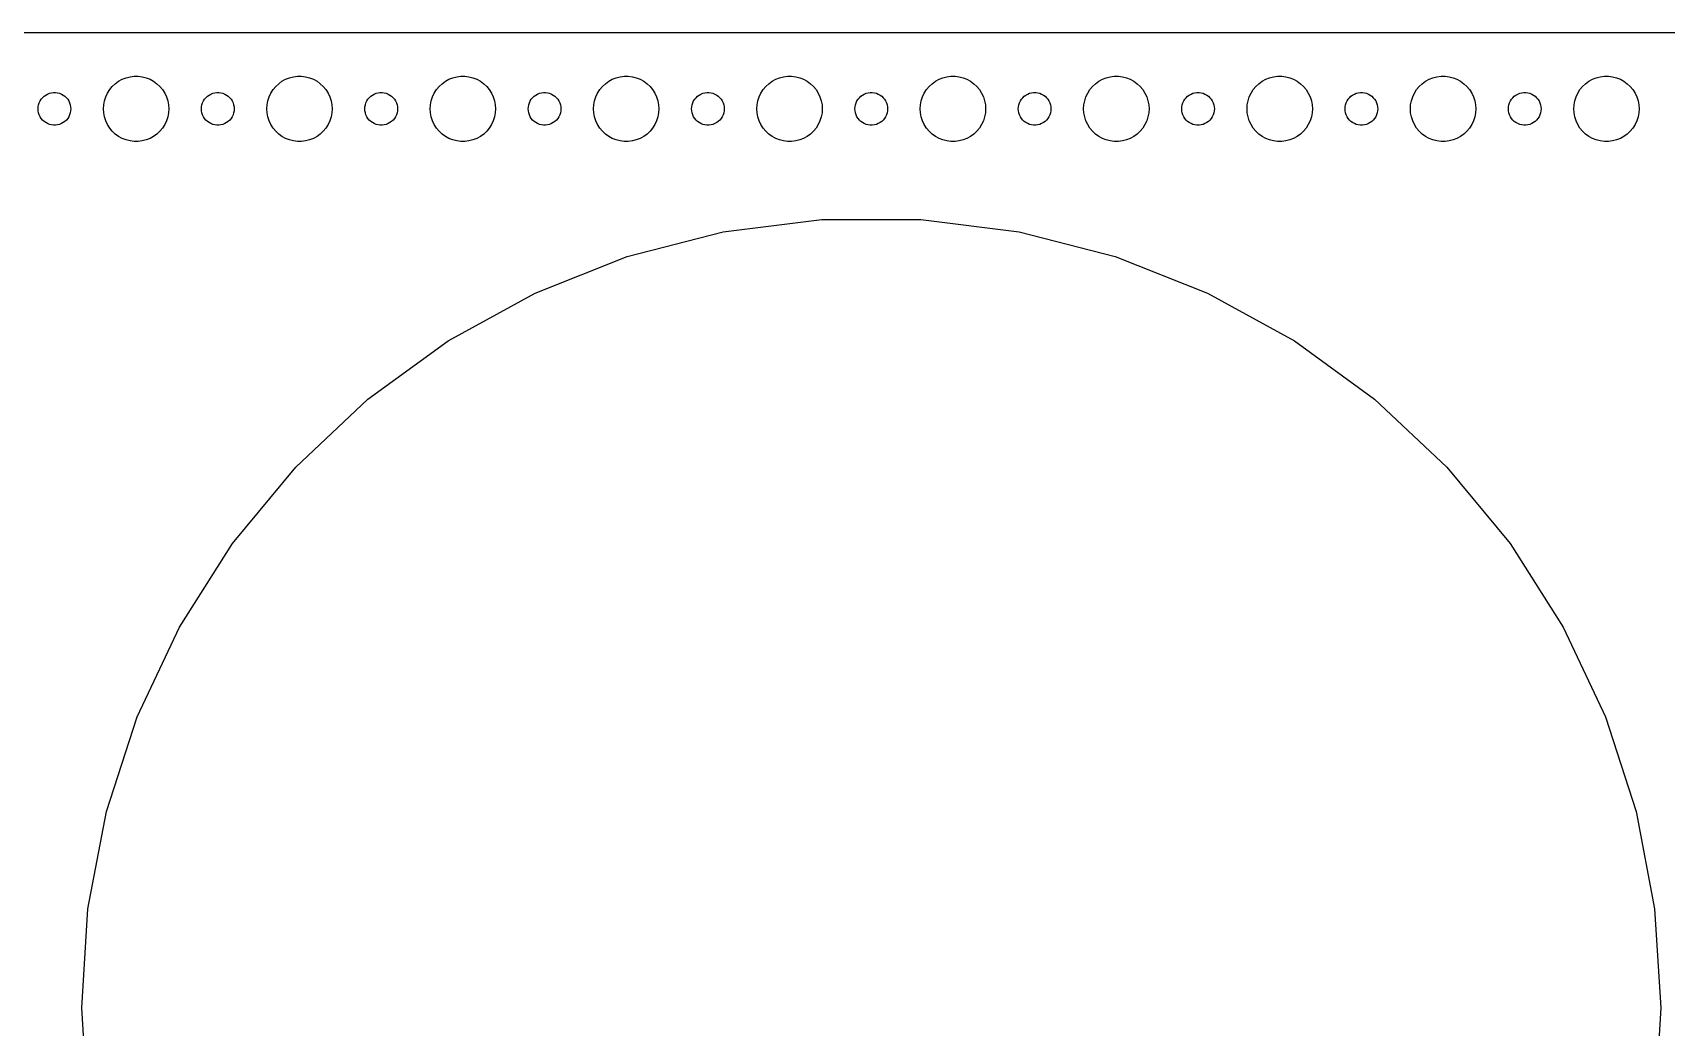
# Model space of a CAD drawing. Header units: metres. Extents: x -390 to 390, y -89 to 89.
# Drawn here: x 73 to 223, y -1.8 to 89.5 of the extents above; entities that cross this region are included whole.
import ezdxf

# ---------------------------------------------------------------- set-up
doc = ezdxf.new("R2010")
doc.units = ezdxf.units.M

msp = doc.modelspace()

# ---------------------------------------------------------------- linework, layer by layer
for p, q in [((384.814, 89.4901), (-384.814, 89.4901)), ((79.8711, 83.9453), (80.073, 84.2634)), ((80.073, 84.2634), (80.3131, 84.5536)), ((80.3131, 84.5536), (80.5877, 84.8115)), ((80.5877, 84.8115), (80.8925, 85.033)), ((80.8925, 85.033), (81.2227, 85.2145)), ((81.2227, 85.2145), (81.573, 85.3532)), ((81.573, 85.3532), (81.9379, 85.4469)), ((81.9379, 85.4469), (82.3116, 85.4941)), ((82.3116, 85.4941), (82.6884, 85.4941)), ((82.6884, 85.4941), (83.0621, 85.4469)), ((83.0621, 85.4469), (83.427, 85.3532)), ((83.427, 85.3532), (83.7773, 85.2145)), ((83.7773, 85.2145), (84.1075, 85.033)), ((84.1075, 85.033), (84.4123, 84.8115)), ((84.4123, 84.8115), (84.6869, 84.5536)), ((84.6869, 84.5536), (84.927, 84.2634)), ((84.927, 84.2634), (85.1289, 83.9453)), ((94.8711, 83.9453), (95.073, 84.2634)), ((95.073, 84.2634), (95.3131, 84.5536)), ((95.3131, 84.5536), (95.5877, 84.8115)), ((95.5877, 84.8115), (95.8925, 85.033)), ((95.8925, 85.033), (96.2227, 85.2145)), ((96.2227, 85.2145), (96.573, 85.3532)), ((96.573, 85.3532), (96.9379, 85.4469)), ((96.9379, 85.4469), (97.3116, 85.4941)), ((97.3116, 85.4941), (97.6884, 85.4941)), ((97.6884, 85.4941), (98.0621, 85.4469)), ((98.0621, 85.4469), (98.427, 85.3532)), ((98.427, 85.3532), (98.7773, 85.2145)), ((98.7773, 85.2145), (99.1075, 85.033)), ((99.1075, 85.033), (99.4123, 84.8115)), ((99.4123, 84.8115), (99.6869, 84.5536)), ((99.6869, 84.5536), (99.927, 84.2634)), ((99.927, 84.2634), (100.129, 83.9453)), ((109.871, 83.9453), (110.073, 84.2634)), ((110.073, 84.2634), (110.313, 84.5536)), ((110.313, 84.5536), (110.588, 84.8115)), ((110.588, 84.8115), (110.893, 85.033)), ((110.893, 85.033), (111.223, 85.2145)), ((111.223, 85.2145), (111.573, 85.3532)), ((111.573, 85.3532), (111.938, 85.4469)), ((111.938, 85.4469), (112.312, 85.4941)), ((112.312, 85.4941), (112.688, 85.4941)), ((112.688, 85.4941), (113.062, 85.4469)), ((113.062, 85.4469), (113.427, 85.3532)), ((113.427, 85.3532), (113.777, 85.2145)), ((113.777, 85.2145), (114.107, 85.033)), ((114.107, 85.033), (114.412, 84.8115)), ((114.412, 84.8115), (114.687, 84.5536)), ((114.687, 84.5536), (114.927, 84.2634)), ((114.927, 84.2634), (115.129, 83.9453)), ((124.871, 83.9453), (125.073, 84.2634)), ((125.073, 84.2634), (125.313, 84.5536)), ((125.313, 84.5536), (125.588, 84.8115)), ((125.588, 84.8115), (125.893, 85.033)), ((125.893, 85.033), (126.223, 85.2145)), ((126.223, 85.2145), (126.573, 85.3532)), ((126.573, 85.3532), (126.938, 85.4469)), ((126.938, 85.4469), (127.312, 85.4941)), ((127.312, 85.4941), (127.688, 85.4941)), ((127.688, 85.4941), (128.062, 85.4469)), ((128.062, 85.4469), (128.427, 85.3532)), ((128.427, 85.3532), (128.777, 85.2145)), ((128.777, 85.2145), (129.107, 85.033)), ((129.107, 85.033), (129.412, 84.8115)), ((129.412, 84.8115), (129.687, 84.5536)), ((129.687, 84.5536), (129.927, 84.2634)), ((129.927, 84.2634), (130.129, 83.9453)), ((139.871, 83.9453), (140.073, 84.2634)), ((140.073, 84.2634), (140.313, 84.5536)), ((140.313, 84.5536), (140.588, 84.8115)), ((140.588, 84.8115), (140.893, 85.033)), ((140.893, 85.033), (141.223, 85.2145)), ((141.223, 85.2145), (141.573, 85.3532)), ((141.573, 85.3532), (141.938, 85.4469)), ((141.938, 85.4469), (142.312, 85.4941)), ((142.312, 85.4941), (142.688, 85.4941)), ((142.688, 85.4941), (143.062, 85.4469)), ((143.062, 85.4469), (143.427, 85.3532)), ((143.427, 85.3532), (143.777, 85.2145)), ((143.777, 85.2145), (144.107, 85.033)), ((144.107, 85.033), (144.412, 84.8115)), ((144.412, 84.8115), (144.687, 84.5536)), ((144.687, 84.5536), (144.927, 84.2634)), ((144.927, 84.2634), (145.129, 83.9453)), ((154.871, 83.9453), (155.073, 84.2634)), ((155.073, 84.2634), (155.313, 84.5536)), ((155.313, 84.5536), (155.588, 84.8115)), ((155.588, 84.8115), (155.893, 85.033)), ((155.893, 85.033), (156.223, 85.2145)), ((156.223, 85.2145), (156.573, 85.3532)), ((156.573, 85.3532), (156.938, 85.4469)), ((156.938, 85.4469), (157.312, 85.4941)), ((157.312, 85.4941), (157.688, 85.4941)), ((157.688, 85.4941), (158.062, 85.4469)), ((158.062, 85.4469), (158.427, 85.3532)), ((158.427, 85.3532), (158.777, 85.2145)), ((158.777, 85.2145), (159.107, 85.033)), ((159.107, 85.033), (159.412, 84.8115)), ((159.412, 84.8115), (159.687, 84.5536)), ((159.687, 84.5536), (159.927, 84.2634)), ((159.927, 84.2634), (160.129, 83.9453)), ((169.871, 83.9453), (170.073, 84.2634)), ((170.073, 84.2634), (170.313, 84.5536)), ((170.313, 84.5536), (170.588, 84.8115)), ((170.588, 84.8115), (170.893, 85.033)), ((170.893, 85.033), (171.223, 85.2145)), ((171.223, 85.2145), (171.573, 85.3532)), ((171.573, 85.3532), (171.938, 85.4469)), ((171.938, 85.4469), (172.312, 85.4941)), ((172.312, 85.4941), (172.688, 85.4941)), ((172.688, 85.4941), (173.062, 85.4469)), ((173.062, 85.4469), (173.427, 85.3532)), ((173.427, 85.3532), (173.777, 85.2145)), ((173.777, 85.2145), (174.107, 85.033)), ((174.107, 85.033), (174.412, 84.8115)), ((174.412, 84.8115), (174.687, 84.5536)), ((174.687, 84.5536), (174.927, 84.2634)), ((174.927, 84.2634), (175.129, 83.9453)), ((184.871, 83.9453), (185.073, 84.2634)), ((185.073, 84.2634), (185.313, 84.5536)), ((185.313, 84.5536), (185.588, 84.8115)), ((185.588, 84.8115), (185.893, 85.033)), ((185.893, 85.033), (186.223, 85.2145)), ((186.223, 85.2145), (186.573, 85.3532)), ((186.573, 85.3532), (186.938, 85.4469)), ((186.938, 85.4469), (187.312, 85.4941)), ((187.312, 85.4941), (187.688, 85.4941)), ((187.688, 85.4941), (188.062, 85.4469)), ((188.062, 85.4469), (188.427, 85.3532)), ((188.427, 85.3532), (188.777, 85.2145)), ((188.777, 85.2145), (189.107, 85.033)), ((189.107, 85.033), (189.412, 84.8115)), ((189.412, 84.8115), (189.687, 84.5536)), ((189.687, 84.5536), (189.927, 84.2634)), ((189.927, 84.2634), (190.129, 83.9453)), ((199.871, 83.9453), (200.073, 84.2634)), ((200.073, 84.2634), (200.313, 84.5536)), ((200.313, 84.5536), (200.588, 84.8115)), ((200.588, 84.8115), (200.893, 85.033)), ((200.893, 85.033), (201.223, 85.2145)), ((201.223, 85.2145), (201.573, 85.3532)), ((201.573, 85.3532), (201.938, 85.4469)), ((201.938, 85.4469), (202.312, 85.4941)), ((202.312, 85.4941), (202.688, 85.4941)), ((202.688, 85.4941), (203.062, 85.4469)), ((203.062, 85.4469), (203.427, 85.3532)), ((203.427, 85.3532), (203.777, 85.2145)), ((203.777, 85.2145), (204.107, 85.033)), ((204.107, 85.033), (204.412, 84.8115)), ((204.412, 84.8115), (204.687, 84.5536)), ((204.687, 84.5536), (204.927, 84.2634)), ((204.927, 84.2634), (205.129, 83.9453)), ((214.871, 83.9453), (215.073, 84.2634)), ((215.073, 84.2634), (215.313, 84.5536)), ((215.313, 84.5536), (215.588, 84.8115)), ((215.588, 84.8115), (215.893, 85.033)), ((215.893, 85.033), (216.223, 85.2145)), ((216.223, 85.2145), (216.573, 85.3532)), ((216.573, 85.3532), (216.938, 85.4469)), ((216.938, 85.4469), (217.312, 85.4941)), ((217.312, 85.4941), (217.688, 85.4941)), ((217.688, 85.4941), (218.062, 85.4469)), ((218.062, 85.4469), (218.427, 85.3532)), ((218.427, 85.3532), (218.777, 85.2145)), ((218.777, 85.2145), (219.107, 85.033)), ((219.107, 85.033), (219.412, 84.8115)), ((219.412, 84.8115), (219.687, 84.5536)), ((219.687, 84.5536), (219.927, 84.2634)), ((219.927, 84.2634), (220.129, 83.9453)), ((73.5, 82.5), (73.5118, 82.688)), ((73.5118, 82.312), (73.5, 82.5)), ((73.5118, 82.688), (73.5471, 82.873)), ((73.5471, 82.873), (73.6053, 83.0522)), ((73.6053, 83.0522), (73.6855, 83.2226)), ((73.6855, 83.2226), (73.7865, 83.3817)), ((73.7865, 83.3817), (73.9065, 83.5268)), ((73.9065, 83.5268), (74.0439, 83.6558)), ((74.0439, 83.6558), (74.1963, 83.7665)), ((74.1963, 83.7665), (74.3613, 83.8572)), ((74.3613, 83.8572), (74.5365, 83.9266)), ((74.5365, 83.9266), (74.7189, 83.9734)), ((74.7189, 83.9734), (74.9058, 83.997)), ((74.9058, 83.997), (75.0942, 83.997)), ((75.0942, 83.997), (75.2811, 83.9734)), ((75.2811, 83.9734), (75.4635, 83.9266)), ((75.4635, 83.9266), (75.6387, 83.8572)), ((75.6387, 83.8572), (75.8037, 83.7665)), ((75.8037, 83.7665), (75.9561, 83.6558)), ((75.9561, 83.6558), (76.0934, 83.5268)), ((76.0934, 83.5268), (76.2135, 83.3817)), ((76.2135, 83.3817), (76.3145, 83.2226)), ((76.3145, 83.2226), (76.3947, 83.0522)), ((76.3947, 83.0522), (76.4529, 82.873)), ((76.4529, 82.873), (76.4882, 82.688)), ((76.4882, 82.688), (76.5, 82.5)), ((76.5, 82.5), (76.4882, 82.312)), ((79.5, 82.5), (79.5237, 82.876)), ((79.5237, 82.124), (79.5, 82.5)), ((79.5237, 82.876), (79.5943, 83.2461)), ((79.5943, 83.2461), (79.7107, 83.6044)), ((79.7107, 83.6044), (79.8711, 83.9453)), ((85.1289, 83.9453), (85.2893, 83.6044)), ((85.2893, 83.6044), (85.4057, 83.2461)), ((85.4057, 83.2461), (85.4763, 82.876)), ((85.4763, 82.876), (85.5, 82.5)), ((85.5, 82.5), (85.4763, 82.124)), ((88.5, 82.5), (88.5118, 82.688)), ((88.5118, 82.312), (88.5, 82.5)), ((88.5118, 82.688), (88.5471, 82.873)), ((88.5471, 82.873), (88.6053, 83.0522)), ((88.6053, 83.0522), (88.6855, 83.2226)), ((88.6855, 83.2226), (88.7865, 83.3817)), ((88.7865, 83.3817), (88.9065, 83.5268)), ((88.9065, 83.5268), (89.0439, 83.6558)), ((89.0439, 83.6558), (89.1963, 83.7665)), ((89.1963, 83.7665), (89.3613, 83.8572)), ((89.3613, 83.8572), (89.5365, 83.9266)), ((89.5365, 83.9266), (89.7189, 83.9734)), ((89.7189, 83.9734), (89.9058, 83.997)), ((89.9058, 83.997), (90.0942, 83.997)), ((90.0942, 83.997), (90.2811, 83.9734)), ((90.2811, 83.9734), (90.4635, 83.9266)), ((90.4635, 83.9266), (90.6387, 83.8572)), ((90.6387, 83.8572), (90.8037, 83.7665)), ((90.8037, 83.7665), (90.9561, 83.6558)), ((90.9561, 83.6558), (91.0934, 83.5268)), ((91.0934, 83.5268), (91.2135, 83.3817)), ((91.2135, 83.3817), (91.3145, 83.2226)), ((91.3145, 83.2226), (91.3947, 83.0522)), ((91.3947, 83.0522), (91.4529, 82.873)), ((91.4529, 82.873), (91.4882, 82.688)), ((91.4882, 82.688), (91.5, 82.5)), ((91.5, 82.5), (91.4882, 82.312)), ((94.5, 82.5), (94.5237, 82.876)), ((94.5237, 82.124), (94.5, 82.5)), ((94.5237, 82.876), (94.5943, 83.2461)), ((94.5943, 83.2461), (94.7107, 83.6044)), ((94.7107, 83.6044), (94.8711, 83.9453)), ((100.129, 83.9453), (100.289, 83.6044)), ((100.289, 83.6044), (100.406, 83.2461)), ((100.406, 83.2461), (100.476, 82.876)), ((100.476, 82.876), (100.5, 82.5)), ((100.5, 82.5), (100.476, 82.124)), ((103.5, 82.5), (103.512, 82.688)), ((103.512, 82.312), (103.5, 82.5)), ((103.512, 82.688), (103.547, 82.873)), ((103.547, 82.873), (103.605, 83.0522)), ((103.605, 83.0522), (103.686, 83.2226)), ((103.686, 83.2226), (103.786, 83.3817)), ((103.786, 83.3817), (103.907, 83.5268)), ((103.907, 83.5268), (104.044, 83.6558)), ((104.044, 83.6558), (104.196, 83.7665)), ((104.196, 83.7665), (104.361, 83.8572)), ((104.361, 83.8572), (104.536, 83.9266)), ((104.536, 83.9266), (104.719, 83.9734)), ((104.719, 83.9734), (104.906, 83.997)), ((104.906, 83.997), (105.094, 83.997)), ((105.094, 83.997), (105.281, 83.9734)), ((105.281, 83.9734), (105.464, 83.9266)), ((105.464, 83.9266), (105.639, 83.8572)), ((105.639, 83.8572), (105.804, 83.7665)), ((105.804, 83.7665), (105.956, 83.6558)), ((105.956, 83.6558), (106.093, 83.5268)), ((106.093, 83.5268), (106.214, 83.3817)), ((106.214, 83.3817), (106.314, 83.2226)), ((106.314, 83.2226), (106.395, 83.0522)), ((106.395, 83.0522), (106.453, 82.873)), ((106.453, 82.873), (106.488, 82.688)), ((106.488, 82.688), (106.5, 82.5)), ((106.5, 82.5), (106.488, 82.312)), ((109.5, 82.5), (109.524, 82.876)), ((109.524, 82.124), (109.5, 82.5)), ((109.524, 82.876), (109.594, 83.2461)), ((109.594, 83.2461), (109.711, 83.6044)), ((109.711, 83.6044), (109.871, 83.9453)), ((115.129, 83.9453), (115.289, 83.6044)), ((115.289, 83.6044), (115.406, 83.2461)), ((115.406, 83.2461), (115.476, 82.876)), ((115.476, 82.876), (115.5, 82.5)), ((115.5, 82.5), (115.476, 82.124)), ((118.5, 82.5), (118.512, 82.688)), ((118.512, 82.312), (118.5, 82.5)), ((118.512, 82.688), (118.547, 82.873)), ((118.547, 82.873), (118.605, 83.0522)), ((118.605, 83.0522), (118.686, 83.2226)), ((118.686, 83.2226), (118.786, 83.3817)), ((118.786, 83.3817), (118.907, 83.5268)), ((118.907, 83.5268), (119.044, 83.6558)), ((119.044, 83.6558), (119.196, 83.7665)), ((119.196, 83.7665), (119.361, 83.8572)), ((119.361, 83.8572), (119.536, 83.9266)), ((119.536, 83.9266), (119.719, 83.9734)), ((119.719, 83.9734), (119.906, 83.997)), ((119.906, 83.997), (120.094, 83.997)), ((120.094, 83.997), (120.281, 83.9734)), ((120.281, 83.9734), (120.464, 83.9266)), ((120.464, 83.9266), (120.639, 83.8572)), ((120.639, 83.8572), (120.804, 83.7665)), ((120.804, 83.7665), (120.956, 83.6558)), ((120.956, 83.6558), (121.093, 83.5268)), ((121.093, 83.5268), (121.214, 83.3817)), ((121.214, 83.3817), (121.314, 83.2226)), ((121.314, 83.2226), (121.395, 83.0522)), ((121.395, 83.0522), (121.453, 82.873)), ((121.453, 82.873), (121.488, 82.688)), ((121.488, 82.688), (121.5, 82.5)), ((121.5, 82.5), (121.488, 82.312)), ((124.5, 82.5), (124.524, 82.876)), ((124.524, 82.124), (124.5, 82.5)), ((124.524, 82.876), (124.594, 83.2461)), ((124.594, 83.2461), (124.711, 83.6044)), ((124.711, 83.6044), (124.871, 83.9453)), ((130.129, 83.9453), (130.289, 83.6044)), ((130.289, 83.6044), (130.406, 83.2461)), ((130.406, 83.2461), (130.476, 82.876)), ((130.476, 82.876), (130.5, 82.5)), ((130.5, 82.5), (130.476, 82.124)), ((133.5, 82.5), (133.512, 82.688)), ((133.512, 82.312), (133.5, 82.5)), ((133.512, 82.688), (133.547, 82.873)), ((133.547, 82.873), (133.605, 83.0522)), ((133.605, 83.0522), (133.686, 83.2226)), ((133.686, 83.2226), (133.786, 83.3817)), ((133.786, 83.3817), (133.907, 83.5268)), ((133.907, 83.5268), (134.044, 83.6558)), ((134.044, 83.6558), (134.196, 83.7665)), ((134.196, 83.7665), (134.361, 83.8572)), ((134.361, 83.8572), (134.536, 83.9266)), ((134.536, 83.9266), (134.719, 83.9734)), ((134.719, 83.9734), (134.906, 83.997)), ((134.906, 83.997), (135.094, 83.997)), ((135.094, 83.997), (135.281, 83.9734)), ((135.281, 83.9734), (135.464, 83.9266)), ((135.464, 83.9266), (135.639, 83.8572)), ((135.639, 83.8572), (135.804, 83.7665)), ((135.804, 83.7665), (135.956, 83.6558)), ((135.956, 83.6558), (136.093, 83.5268)), ((136.093, 83.5268), (136.214, 83.3817)), ((136.214, 83.3817), (136.314, 83.2226)), ((136.314, 83.2226), (136.395, 83.0522)), ((136.395, 83.0522), (136.453, 82.873)), ((136.453, 82.873), (136.488, 82.688)), ((136.488, 82.688), (136.5, 82.5)), ((136.5, 82.5), (136.488, 82.312)), ((139.5, 82.5), (139.524, 82.876)), ((139.524, 82.124), (139.5, 82.5)), ((139.524, 82.876), (139.594, 83.2461)), ((139.594, 83.2461), (139.711, 83.6044)), ((139.711, 83.6044), (139.871, 83.9453)), ((145.129, 83.9453), (145.289, 83.6044)), ((145.289, 83.6044), (145.406, 83.2461)), ((145.406, 83.2461), (145.476, 82.876)), ((145.476, 82.876), (145.5, 82.5)), ((145.5, 82.5), (145.476, 82.124)), ((148.5, 82.5), (148.512, 82.688)), ((148.512, 82.312), (148.5, 82.5)), ((148.512, 82.688), (148.547, 82.873)), ((148.547, 82.873), (148.605, 83.0522)), ((148.605, 83.0522), (148.686, 83.2226)), ((148.686, 83.2226), (148.786, 83.3817)), ((148.786, 83.3817), (148.907, 83.5268)), ((148.907, 83.5268), (149.044, 83.6558)), ((149.044, 83.6558), (149.196, 83.7665)), ((149.196, 83.7665), (149.361, 83.8572)), ((149.361, 83.8572), (149.536, 83.9266)), ((149.536, 83.9266), (149.719, 83.9734)), ((149.719, 83.9734), (149.906, 83.997)), ((149.906, 83.997), (150.094, 83.997)), ((150.094, 83.997), (150.281, 83.9734)), ((150.281, 83.9734), (150.464, 83.9266)), ((150.464, 83.9266), (150.639, 83.8572)), ((150.639, 83.8572), (150.804, 83.7665)), ((150.804, 83.7665), (150.956, 83.6558)), ((150.956, 83.6558), (151.093, 83.5268)), ((151.093, 83.5268), (151.214, 83.3817)), ((151.214, 83.3817), (151.314, 83.2226)), ((151.314, 83.2226), (151.395, 83.0522)), ((151.395, 83.0522), (151.453, 82.873)), ((151.453, 82.873), (151.488, 82.688)), ((151.488, 82.688), (151.5, 82.5)), ((151.5, 82.5), (151.488, 82.312)), ((154.5, 82.5), (154.524, 82.876)), ((154.524, 82.124), (154.5, 82.5)), ((154.524, 82.876), (154.594, 83.2461)), ((154.594, 83.2461), (154.711, 83.6044)), ((154.711, 83.6044), (154.871, 83.9453)), ((160.129, 83.9453), (160.289, 83.6044)), ((160.289, 83.6044), (160.406, 83.2461)), ((160.406, 83.2461), (160.476, 82.876)), ((160.476, 82.876), (160.5, 82.5)), ((160.5, 82.5), (160.476, 82.124)), ((163.5, 82.5), (163.512, 82.688)), ((163.512, 82.312), (163.5, 82.5)), ((163.512, 82.688), (163.547, 82.873)), ((163.547, 82.873), (163.605, 83.0522)), ((163.605, 83.0522), (163.686, 83.2226)), ((163.686, 83.2226), (163.786, 83.3817)), ((163.786, 83.3817), (163.907, 83.5268)), ((163.907, 83.5268), (164.044, 83.6558)), ((164.044, 83.6558), (164.196, 83.7665)), ((164.196, 83.7665), (164.361, 83.8572)), ((164.361, 83.8572), (164.536, 83.9266)), ((164.536, 83.9266), (164.719, 83.9734)), ((164.719, 83.9734), (164.906, 83.997)), ((164.906, 83.997), (165.094, 83.997)), ((165.094, 83.997), (165.281, 83.9734)), ((165.281, 83.9734), (165.464, 83.9266)), ((165.464, 83.9266), (165.639, 83.8572)), ((165.639, 83.8572), (165.804, 83.7665)), ((165.804, 83.7665), (165.956, 83.6558)), ((165.956, 83.6558), (166.093, 83.5268)), ((166.093, 83.5268), (166.214, 83.3817)), ((166.214, 83.3817), (166.314, 83.2226)), ((166.314, 83.2226), (166.395, 83.0522)), ((166.395, 83.0522), (166.453, 82.873)), ((166.453, 82.873), (166.488, 82.688)), ((166.488, 82.688), (166.5, 82.5)), ((166.5, 82.5), (166.488, 82.312)), ((169.5, 82.5), (169.524, 82.876)), ((169.524, 82.124), (169.5, 82.5)), ((169.524, 82.876), (169.594, 83.2461)), ((169.594, 83.2461), (169.711, 83.6044)), ((169.711, 83.6044), (169.871, 83.9453)), ((175.129, 83.9453), (175.289, 83.6044)), ((175.289, 83.6044), (175.406, 83.2461)), ((175.406, 83.2461), (175.476, 82.876)), ((175.476, 82.876), (175.5, 82.5)), ((175.5, 82.5), (175.476, 82.124)), ((178.5, 82.5), (178.512, 82.688)), ((178.512, 82.312), (178.5, 82.5)), ((178.512, 82.688), (178.547, 82.873)), ((178.547, 82.873), (178.605, 83.0522)), ((178.605, 83.0522), (178.686, 83.2226)), ((178.686, 83.2226), (178.786, 83.3817)), ((178.786, 83.3817), (178.907, 83.5268)), ((178.907, 83.5268), (179.044, 83.6558)), ((179.044, 83.6558), (179.196, 83.7665)), ((179.196, 83.7665), (179.361, 83.8572)), ((179.361, 83.8572), (179.536, 83.9266)), ((179.536, 83.9266), (179.719, 83.9734)), ((179.719, 83.9734), (179.906, 83.997)), ((179.906, 83.997), (180.094, 83.997)), ((180.094, 83.997), (180.281, 83.9734)), ((180.281, 83.9734), (180.464, 83.9266)), ((180.464, 83.9266), (180.639, 83.8572)), ((180.639, 83.8572), (180.804, 83.7665)), ((180.804, 83.7665), (180.956, 83.6558)), ((180.956, 83.6558), (181.093, 83.5268)), ((181.093, 83.5268), (181.214, 83.3817)), ((181.214, 83.3817), (181.314, 83.2226)), ((181.314, 83.2226), (181.395, 83.0522)), ((181.395, 83.0522), (181.453, 82.873)), ((181.453, 82.873), (181.488, 82.688)), ((181.488, 82.688), (181.5, 82.5)), ((181.5, 82.5), (181.488, 82.312)), ((184.5, 82.5), (184.524, 82.876)), ((184.524, 82.124), (184.5, 82.5)), ((184.524, 82.876), (184.594, 83.2461)), ((184.594, 83.2461), (184.711, 83.6044)), ((184.711, 83.6044), (184.871, 83.9453)), ((190.129, 83.9453), (190.289, 83.6044)), ((190.289, 83.6044), (190.406, 83.2461)), ((190.406, 83.2461), (190.476, 82.876)), ((190.476, 82.876), (190.5, 82.5)), ((190.5, 82.5), (190.476, 82.124)), ((193.5, 82.5), (193.512, 82.688)), ((193.512, 82.312), (193.5, 82.5)), ((193.512, 82.688), (193.547, 82.873)), ((193.547, 82.873), (193.605, 83.0522)), ((193.605, 83.0522), (193.686, 83.2226)), ((193.686, 83.2226), (193.786, 83.3817)), ((193.786, 83.3817), (193.907, 83.5268)), ((193.907, 83.5268), (194.044, 83.6558)), ((194.044, 83.6558), (194.196, 83.7665)), ((194.196, 83.7665), (194.361, 83.8572)), ((194.361, 83.8572), (194.536, 83.9266)), ((194.536, 83.9266), (194.719, 83.9734)), ((194.719, 83.9734), (194.906, 83.997)), ((194.906, 83.997), (195.094, 83.997)), ((195.094, 83.997), (195.281, 83.9734)), ((195.281, 83.9734), (195.464, 83.9266)), ((195.464, 83.9266), (195.639, 83.8572)), ((195.639, 83.8572), (195.804, 83.7665)), ((195.804, 83.7665), (195.956, 83.6558)), ((195.956, 83.6558), (196.093, 83.5268)), ((196.093, 83.5268), (196.214, 83.3817)), ((196.214, 83.3817), (196.314, 83.2226)), ((196.314, 83.2226), (196.395, 83.0522)), ((196.395, 83.0522), (196.453, 82.873)), ((196.453, 82.873), (196.488, 82.688)), ((196.488, 82.688), (196.5, 82.5)), ((196.5, 82.5), (196.488, 82.312)), ((199.5, 82.5), (199.524, 82.876)), ((199.524, 82.124), (199.5, 82.5)), ((199.524, 82.876), (199.594, 83.2461)), ((199.594, 83.2461), (199.711, 83.6044)), ((199.711, 83.6044), (199.871, 83.9453)), ((205.129, 83.9453), (205.289, 83.6044)), ((205.289, 83.6044), (205.406, 83.2461)), ((205.406, 83.2461), (205.476, 82.876)), ((205.476, 82.876), (205.5, 82.5)), ((205.5, 82.5), (205.476, 82.124)), ((208.5, 82.5), (208.512, 82.688)), ((208.512, 82.312), (208.5, 82.5)), ((208.512, 82.688), (208.547, 82.873)), ((208.547, 82.873), (208.605, 83.0522)), ((208.605, 83.0522), (208.686, 83.2226)), ((208.686, 83.2226), (208.786, 83.3817)), ((208.786, 83.3817), (208.907, 83.5268)), ((208.907, 83.5268), (209.044, 83.6558)), ((209.044, 83.6558), (209.196, 83.7665)), ((209.196, 83.7665), (209.361, 83.8572)), ((209.361, 83.8572), (209.536, 83.9266)), ((209.536, 83.9266), (209.719, 83.9734)), ((209.719, 83.9734), (209.906, 83.997)), ((209.906, 83.997), (210.094, 83.997)), ((210.094, 83.997), (210.281, 83.9734)), ((210.281, 83.9734), (210.464, 83.9266)), ((210.464, 83.9266), (210.639, 83.8572)), ((210.639, 83.8572), (210.804, 83.7665)), ((210.804, 83.7665), (210.956, 83.6558)), ((210.956, 83.6558), (211.093, 83.5268)), ((211.093, 83.5268), (211.214, 83.3817)), ((211.214, 83.3817), (211.314, 83.2226)), ((211.314, 83.2226), (211.395, 83.0522)), ((211.395, 83.0522), (211.453, 82.873)), ((211.453, 82.873), (211.488, 82.688)), ((211.488, 82.688), (211.5, 82.5)), ((211.5, 82.5), (211.488, 82.312)), ((214.5, 82.5), (214.524, 82.876)), ((214.524, 82.124), (214.5, 82.5)), ((214.524, 82.876), (214.594, 83.2461)), ((214.594, 83.2461), (214.711, 83.6044)), ((214.711, 83.6044), (214.871, 83.9453)), ((220.129, 83.9453), (220.289, 83.6044)), ((220.289, 83.6044), (220.406, 83.2461)), ((220.406, 83.2461), (220.476, 82.876)), ((220.476, 82.876), (220.5, 82.5)), ((220.5, 82.5), (220.476, 82.124)), ((73.5471, 82.127), (73.5118, 82.312)), ((73.6053, 81.9478), (73.5471, 82.127)), ((73.6855, 81.7774), (73.6053, 81.9478)), ((73.7865, 81.6183), (73.6855, 81.7774)), ((73.9065, 81.4732), (73.7865, 81.6183)), ((74.0439, 81.3442), (73.9065, 81.4732)), ((74.1963, 81.2335), (74.0439, 81.3442)), ((74.3613, 81.1428), (74.1963, 81.2335)), ((74.5365, 81.0734), (74.3613, 81.1428)), ((74.7189, 81.0266), (74.5365, 81.0734)), ((74.9058, 81.003), (74.7189, 81.0266)), ((75.0942, 81.003), (74.9058, 81.003)), ((75.2811, 81.0266), (75.0942, 81.003)), ((75.4635, 81.0734), (75.2811, 81.0266)), ((75.6387, 81.1428), (75.4635, 81.0734)), ((75.8037, 81.2335), (75.6387, 81.1428)), ((75.9561, 81.3442), (75.8037, 81.2335)), ((76.0934, 81.4732), (75.9561, 81.3442)), ((76.2135, 81.6183), (76.0934, 81.4732)), ((76.3145, 81.7774), (76.2135, 81.6183)), ((76.3947, 81.9478), (76.3145, 81.7774)), ((76.4529, 82.127), (76.3947, 81.9478)), ((76.4882, 82.312), (76.4529, 82.127)), ((79.5943, 81.7539), (79.5237, 82.124)), ((79.7107, 81.3956), (79.5943, 81.7539)), ((79.8711, 81.0547), (79.7107, 81.3956)), ((80.073, 80.7366), (79.8711, 81.0547)), ((85.1289, 81.0547), (84.927, 80.7366)), ((85.2893, 81.3956), (85.1289, 81.0547)), ((85.4057, 81.7539), (85.2893, 81.3956)), ((85.4763, 82.124), (85.4057, 81.7539)), ((88.5471, 82.127), (88.5118, 82.312)), ((88.6053, 81.9478), (88.5471, 82.127)), ((88.6855, 81.7774), (88.6053, 81.9478)), ((88.7865, 81.6183), (88.6855, 81.7774)), ((88.9065, 81.4732), (88.7865, 81.6183)), ((89.0439, 81.3442), (88.9065, 81.4732)), ((89.1963, 81.2335), (89.0439, 81.3442)), ((89.3613, 81.1428), (89.1963, 81.2335)), ((89.5365, 81.0734), (89.3613, 81.1428)), ((89.7189, 81.0266), (89.5365, 81.0734)), ((89.9058, 81.003), (89.7189, 81.0266)), ((90.0942, 81.003), (89.9058, 81.003)), ((90.2811, 81.0266), (90.0942, 81.003)), ((90.4635, 81.0734), (90.2811, 81.0266)), ((90.6387, 81.1428), (90.4635, 81.0734)), ((90.8037, 81.2335), (90.6387, 81.1428)), ((90.9561, 81.3442), (90.8037, 81.2335)), ((91.0934, 81.4732), (90.9561, 81.3442)), ((91.2135, 81.6183), (91.0934, 81.4732)), ((91.3145, 81.7774), (91.2135, 81.6183)), ((91.3947, 81.9478), (91.3145, 81.7774)), ((91.4529, 82.127), (91.3947, 81.9478)), ((91.4882, 82.312), (91.4529, 82.127)), ((94.5943, 81.7539), (94.5237, 82.124)), ((94.7107, 81.3956), (94.5943, 81.7539)), ((94.8711, 81.0547), (94.7107, 81.3956)), ((95.073, 80.7366), (94.8711, 81.0547)), ((100.129, 81.0547), (99.927, 80.7366)), ((100.289, 81.3956), (100.129, 81.0547)), ((100.406, 81.7539), (100.289, 81.3956)), ((100.476, 82.124), (100.406, 81.7539)), ((103.547, 82.127), (103.512, 82.312)), ((103.605, 81.9478), (103.547, 82.127)), ((103.686, 81.7774), (103.605, 81.9478)), ((103.786, 81.6183), (103.686, 81.7774)), ((103.907, 81.4732), (103.786, 81.6183)), ((104.044, 81.3442), (103.907, 81.4732)), ((104.196, 81.2335), (104.044, 81.3442)), ((104.361, 81.1428), (104.196, 81.2335)), ((104.536, 81.0734), (104.361, 81.1428)), ((104.719, 81.0266), (104.536, 81.0734)), ((104.906, 81.003), (104.719, 81.0266)), ((105.094, 81.003), (104.906, 81.003)), ((105.281, 81.0266), (105.094, 81.003)), ((105.464, 81.0734), (105.281, 81.0266)), ((105.639, 81.1428), (105.464, 81.0734)), ((105.804, 81.2335), (105.639, 81.1428)), ((105.956, 81.3442), (105.804, 81.2335)), ((106.093, 81.4732), (105.956, 81.3442)), ((106.214, 81.6183), (106.093, 81.4732)), ((106.314, 81.7774), (106.214, 81.6183)), ((106.395, 81.9478), (106.314, 81.7774)), ((106.453, 82.127), (106.395, 81.9478)), ((106.488, 82.312), (106.453, 82.127)), ((109.594, 81.7539), (109.524, 82.124)), ((109.711, 81.3956), (109.594, 81.7539)), ((109.871, 81.0547), (109.711, 81.3956)), ((110.073, 80.7366), (109.871, 81.0547)), ((115.129, 81.0547), (114.927, 80.7366)), ((115.289, 81.3956), (115.129, 81.0547)), ((115.406, 81.7539), (115.289, 81.3956)), ((115.476, 82.124), (115.406, 81.7539)), ((118.547, 82.127), (118.512, 82.312)), ((118.605, 81.9478), (118.547, 82.127)), ((118.686, 81.7774), (118.605, 81.9478)), ((118.786, 81.6183), (118.686, 81.7774)), ((118.907, 81.4732), (118.786, 81.6183)), ((119.044, 81.3442), (118.907, 81.4732)), ((119.196, 81.2335), (119.044, 81.3442)), ((119.361, 81.1428), (119.196, 81.2335)), ((119.536, 81.0734), (119.361, 81.1428)), ((119.719, 81.0266), (119.536, 81.0734)), ((119.906, 81.003), (119.719, 81.0266)), ((120.094, 81.003), (119.906, 81.003)), ((120.281, 81.0266), (120.094, 81.003)), ((120.464, 81.0734), (120.281, 81.0266)), ((120.639, 81.1428), (120.464, 81.0734)), ((120.804, 81.2335), (120.639, 81.1428)), ((120.956, 81.3442), (120.804, 81.2335)), ((121.093, 81.4732), (120.956, 81.3442)), ((121.214, 81.6183), (121.093, 81.4732)), ((121.314, 81.7774), (121.214, 81.6183)), ((121.395, 81.9478), (121.314, 81.7774)), ((121.453, 82.127), (121.395, 81.9478)), ((121.488, 82.312), (121.453, 82.127)), ((124.594, 81.7539), (124.524, 82.124)), ((124.711, 81.3956), (124.594, 81.7539)), ((124.871, 81.0547), (124.711, 81.3956)), ((125.073, 80.7366), (124.871, 81.0547)), ((130.129, 81.0547), (129.927, 80.7366)), ((130.289, 81.3956), (130.129, 81.0547)), ((130.406, 81.7539), (130.289, 81.3956)), ((130.476, 82.124), (130.406, 81.7539)), ((133.547, 82.127), (133.512, 82.312)), ((133.605, 81.9478), (133.547, 82.127)), ((133.686, 81.7774), (133.605, 81.9478)), ((133.786, 81.6183), (133.686, 81.7774)), ((133.907, 81.4732), (133.786, 81.6183)), ((134.044, 81.3442), (133.907, 81.4732)), ((134.196, 81.2335), (134.044, 81.3442)), ((134.361, 81.1428), (134.196, 81.2335)), ((134.536, 81.0734), (134.361, 81.1428)), ((134.719, 81.0266), (134.536, 81.0734)), ((134.906, 81.003), (134.719, 81.0266)), ((135.094, 81.003), (134.906, 81.003)), ((135.281, 81.0266), (135.094, 81.003)), ((135.464, 81.0734), (135.281, 81.0266)), ((135.639, 81.1428), (135.464, 81.0734)), ((135.804, 81.2335), (135.639, 81.1428)), ((135.956, 81.3442), (135.804, 81.2335)), ((136.093, 81.4732), (135.956, 81.3442)), ((136.214, 81.6183), (136.093, 81.4732)), ((136.314, 81.7774), (136.214, 81.6183)), ((136.395, 81.9478), (136.314, 81.7774)), ((136.453, 82.127), (136.395, 81.9478)), ((136.488, 82.312), (136.453, 82.127)), ((139.594, 81.7539), (139.524, 82.124)), ((139.711, 81.3956), (139.594, 81.7539)), ((139.871, 81.0547), (139.711, 81.3956)), ((140.073, 80.7366), (139.871, 81.0547)), ((145.129, 81.0547), (144.927, 80.7366)), ((145.289, 81.3956), (145.129, 81.0547)), ((145.406, 81.7539), (145.289, 81.3956)), ((145.476, 82.124), (145.406, 81.7539)), ((148.547, 82.127), (148.512, 82.312)), ((148.605, 81.9478), (148.547, 82.127)), ((148.686, 81.7774), (148.605, 81.9478)), ((148.786, 81.6183), (148.686, 81.7774)), ((148.907, 81.4732), (148.786, 81.6183)), ((149.044, 81.3442), (148.907, 81.4732)), ((149.196, 81.2335), (149.044, 81.3442)), ((149.361, 81.1428), (149.196, 81.2335)), ((149.536, 81.0734), (149.361, 81.1428)), ((149.719, 81.0266), (149.536, 81.0734)), ((149.906, 81.003), (149.719, 81.0266)), ((150.094, 81.003), (149.906, 81.003)), ((150.281, 81.0266), (150.094, 81.003)), ((150.464, 81.0734), (150.281, 81.0266)), ((150.639, 81.1428), (150.464, 81.0734)), ((150.804, 81.2335), (150.639, 81.1428)), ((150.956, 81.3442), (150.804, 81.2335)), ((151.093, 81.4732), (150.956, 81.3442)), ((151.214, 81.6183), (151.093, 81.4732)), ((151.314, 81.7774), (151.214, 81.6183)), ((151.395, 81.9478), (151.314, 81.7774)), ((151.453, 82.127), (151.395, 81.9478)), ((151.488, 82.312), (151.453, 82.127)), ((154.594, 81.7539), (154.524, 82.124)), ((154.711, 81.3956), (154.594, 81.7539)), ((154.871, 81.0547), (154.711, 81.3956)), ((155.073, 80.7366), (154.871, 81.0547)), ((160.129, 81.0547), (159.927, 80.7366)), ((160.289, 81.3956), (160.129, 81.0547)), ((160.406, 81.7539), (160.289, 81.3956)), ((160.476, 82.124), (160.406, 81.7539)), ((163.547, 82.127), (163.512, 82.312)), ((163.605, 81.9478), (163.547, 82.127)), ((163.686, 81.7774), (163.605, 81.9478)), ((163.786, 81.6183), (163.686, 81.7774)), ((163.907, 81.4732), (163.786, 81.6183)), ((164.044, 81.3442), (163.907, 81.4732)), ((164.196, 81.2335), (164.044, 81.3442)), ((164.361, 81.1428), (164.196, 81.2335)), ((164.536, 81.0734), (164.361, 81.1428)), ((164.719, 81.0266), (164.536, 81.0734)), ((164.906, 81.003), (164.719, 81.0266)), ((165.094, 81.003), (164.906, 81.003)), ((165.281, 81.0266), (165.094, 81.003)), ((165.464, 81.0734), (165.281, 81.0266)), ((165.639, 81.1428), (165.464, 81.0734)), ((165.804, 81.2335), (165.639, 81.1428)), ((165.956, 81.3442), (165.804, 81.2335)), ((166.093, 81.4732), (165.956, 81.3442)), ((166.214, 81.6183), (166.093, 81.4732)), ((166.314, 81.7774), (166.214, 81.6183)), ((166.395, 81.9478), (166.314, 81.7774)), ((166.453, 82.127), (166.395, 81.9478)), ((166.488, 82.312), (166.453, 82.127)), ((169.594, 81.7539), (169.524, 82.124)), ((169.711, 81.3956), (169.594, 81.7539)), ((169.871, 81.0547), (169.711, 81.3956)), ((170.073, 80.7366), (169.871, 81.0547)), ((175.129, 81.0547), (174.927, 80.7366)), ((175.289, 81.3956), (175.129, 81.0547)), ((175.406, 81.7539), (175.289, 81.3956)), ((175.476, 82.124), (175.406, 81.7539)), ((178.547, 82.127), (178.512, 82.312)), ((178.605, 81.9478), (178.547, 82.127)), ((178.686, 81.7774), (178.605, 81.9478)), ((178.786, 81.6183), (178.686, 81.7774)), ((178.907, 81.4732), (178.786, 81.6183)), ((179.044, 81.3442), (178.907, 81.4732)), ((179.196, 81.2335), (179.044, 81.3442)), ((179.361, 81.1428), (179.196, 81.2335)), ((179.536, 81.0734), (179.361, 81.1428)), ((179.719, 81.0266), (179.536, 81.0734)), ((179.906, 81.003), (179.719, 81.0266)), ((180.094, 81.003), (179.906, 81.003)), ((180.281, 81.0266), (180.094, 81.003)), ((180.464, 81.0734), (180.281, 81.0266)), ((180.639, 81.1428), (180.464, 81.0734)), ((180.804, 81.2335), (180.639, 81.1428)), ((180.956, 81.3442), (180.804, 81.2335)), ((181.093, 81.4732), (180.956, 81.3442)), ((181.214, 81.6183), (181.093, 81.4732)), ((181.314, 81.7774), (181.214, 81.6183)), ((181.395, 81.9478), (181.314, 81.7774)), ((181.453, 82.127), (181.395, 81.9478)), ((181.488, 82.312), (181.453, 82.127)), ((184.594, 81.7539), (184.524, 82.124)), ((184.711, 81.3956), (184.594, 81.7539)), ((184.871, 81.0547), (184.711, 81.3956)), ((185.073, 80.7366), (184.871, 81.0547)), ((190.129, 81.0547), (189.927, 80.7366)), ((190.289, 81.3956), (190.129, 81.0547)), ((190.406, 81.7539), (190.289, 81.3956)), ((190.476, 82.124), (190.406, 81.7539)), ((193.547, 82.127), (193.512, 82.312)), ((193.605, 81.9478), (193.547, 82.127)), ((193.686, 81.7774), (193.605, 81.9478)), ((193.786, 81.6183), (193.686, 81.7774)), ((193.907, 81.4732), (193.786, 81.6183)), ((194.044, 81.3442), (193.907, 81.4732)), ((194.196, 81.2335), (194.044, 81.3442)), ((194.361, 81.1428), (194.196, 81.2335)), ((194.536, 81.0734), (194.361, 81.1428)), ((194.719, 81.0266), (194.536, 81.0734)), ((194.906, 81.003), (194.719, 81.0266)), ((195.094, 81.003), (194.906, 81.003)), ((195.281, 81.0266), (195.094, 81.003)), ((195.464, 81.0734), (195.281, 81.0266)), ((195.639, 81.1428), (195.464, 81.0734)), ((195.804, 81.2335), (195.639, 81.1428)), ((195.956, 81.3442), (195.804, 81.2335)), ((196.093, 81.4732), (195.956, 81.3442)), ((196.214, 81.6183), (196.093, 81.4732)), ((196.314, 81.7774), (196.214, 81.6183)), ((196.395, 81.9478), (196.314, 81.7774)), ((196.453, 82.127), (196.395, 81.9478)), ((196.488, 82.312), (196.453, 82.127)), ((199.594, 81.7539), (199.524, 82.124)), ((199.711, 81.3956), (199.594, 81.7539)), ((199.871, 81.0547), (199.711, 81.3956)), ((200.073, 80.7366), (199.871, 81.0547)), ((205.129, 81.0547), (204.927, 80.7366)), ((205.289, 81.3956), (205.129, 81.0547)), ((205.406, 81.7539), (205.289, 81.3956)), ((205.476, 82.124), (205.406, 81.7539)), ((208.547, 82.127), (208.512, 82.312)), ((208.605, 81.9478), (208.547, 82.127)), ((208.686, 81.7774), (208.605, 81.9478)), ((208.786, 81.6183), (208.686, 81.7774)), ((208.907, 81.4732), (208.786, 81.6183)), ((209.044, 81.3442), (208.907, 81.4732)), ((209.196, 81.2335), (209.044, 81.3442)), ((209.361, 81.1428), (209.196, 81.2335)), ((209.536, 81.0734), (209.361, 81.1428)), ((209.719, 81.0266), (209.536, 81.0734)), ((209.906, 81.003), (209.719, 81.0266)), ((210.094, 81.003), (209.906, 81.003)), ((210.281, 81.0266), (210.094, 81.003)), ((210.464, 81.0734), (210.281, 81.0266)), ((210.639, 81.1428), (210.464, 81.0734)), ((210.804, 81.2335), (210.639, 81.1428)), ((210.956, 81.3442), (210.804, 81.2335)), ((211.093, 81.4732), (210.956, 81.3442)), ((211.214, 81.6183), (211.093, 81.4732)), ((211.314, 81.7774), (211.214, 81.6183)), ((211.395, 81.9478), (211.314, 81.7774)), ((211.453, 82.127), (211.395, 81.9478)), ((211.488, 82.312), (211.453, 82.127)), ((214.594, 81.7539), (214.524, 82.124)), ((214.711, 81.3956), (214.594, 81.7539)), ((214.871, 81.0547), (214.711, 81.3956)), ((215.073, 80.7366), (214.871, 81.0547)), ((220.129, 81.0547), (219.927, 80.7366)), ((220.289, 81.3956), (220.129, 81.0547)), ((220.406, 81.7539), (220.289, 81.3956)), ((220.476, 82.124), (220.406, 81.7539)), ((80.3131, 80.4464), (80.073, 80.7366)), ((80.5877, 80.1885), (80.3131, 80.4464)), ((80.8925, 79.967), (80.5877, 80.1885)), ((81.2227, 79.7855), (80.8925, 79.967)), ((81.573, 79.6468), (81.2227, 79.7855)), ((81.9379, 79.5531), (81.573, 79.6468)), ((82.3116, 79.5059), (81.9379, 79.5531)), ((82.6884, 79.5059), (82.3116, 79.5059)), ((83.0621, 79.5531), (82.6884, 79.5059)), ((83.427, 79.6468), (83.0621, 79.5531)), ((83.7773, 79.7855), (83.427, 79.6468)), ((84.1075, 79.967), (83.7773, 79.7855)), ((84.4123, 80.1885), (84.1075, 79.967)), ((84.6869, 80.4464), (84.4123, 80.1885)), ((84.927, 80.7366), (84.6869, 80.4464)), ((95.3131, 80.4464), (95.073, 80.7366)), ((95.5877, 80.1885), (95.3131, 80.4464)), ((95.8925, 79.967), (95.5877, 80.1885)), ((96.2227, 79.7855), (95.8925, 79.967)), ((96.573, 79.6468), (96.2227, 79.7855)), ((96.9379, 79.5531), (96.573, 79.6468)), ((97.3116, 79.5059), (96.9379, 79.5531)), ((97.6884, 79.5059), (97.3116, 79.5059)), ((98.0621, 79.5531), (97.6884, 79.5059)), ((98.427, 79.6468), (98.0621, 79.5531)), ((98.7773, 79.7855), (98.427, 79.6468)), ((99.1075, 79.967), (98.7773, 79.7855)), ((99.4123, 80.1885), (99.1075, 79.967)), ((99.6869, 80.4464), (99.4123, 80.1885)), ((99.927, 80.7366), (99.6869, 80.4464)), ((110.313, 80.4464), (110.073, 80.7366)), ((110.588, 80.1885), (110.313, 80.4464)), ((110.893, 79.967), (110.588, 80.1885)), ((111.223, 79.7855), (110.893, 79.967)), ((111.573, 79.6468), (111.223, 79.7855)), ((111.938, 79.5531), (111.573, 79.6468)), ((112.312, 79.5059), (111.938, 79.5531)), ((112.688, 79.5059), (112.312, 79.5059)), ((113.062, 79.5531), (112.688, 79.5059)), ((113.427, 79.6468), (113.062, 79.5531)), ((113.777, 79.7855), (113.427, 79.6468)), ((114.107, 79.967), (113.777, 79.7855)), ((114.412, 80.1885), (114.107, 79.967)), ((114.687, 80.4464), (114.412, 80.1885)), ((114.927, 80.7366), (114.687, 80.4464)), ((125.313, 80.4464), (125.073, 80.7366)), ((125.588, 80.1885), (125.313, 80.4464)), ((125.893, 79.967), (125.588, 80.1885)), ((126.223, 79.7855), (125.893, 79.967)), ((126.573, 79.6468), (126.223, 79.7855)), ((126.938, 79.5531), (126.573, 79.6468)), ((127.312, 79.5059), (126.938, 79.5531)), ((127.688, 79.5059), (127.312, 79.5059)), ((128.062, 79.5531), (127.688, 79.5059)), ((128.427, 79.6468), (128.062, 79.5531)), ((128.777, 79.7855), (128.427, 79.6468)), ((129.107, 79.967), (128.777, 79.7855)), ((129.412, 80.1885), (129.107, 79.967)), ((129.687, 80.4464), (129.412, 80.1885)), ((129.927, 80.7366), (129.687, 80.4464)), ((140.313, 80.4464), (140.073, 80.7366)), ((140.588, 80.1885), (140.313, 80.4464)), ((140.893, 79.967), (140.588, 80.1885)), ((141.223, 79.7855), (140.893, 79.967)), ((141.573, 79.6468), (141.223, 79.7855)), ((141.938, 79.5531), (141.573, 79.6468)), ((142.312, 79.5059), (141.938, 79.5531)), ((142.688, 79.5059), (142.312, 79.5059)), ((143.062, 79.5531), (142.688, 79.5059)), ((143.427, 79.6468), (143.062, 79.5531)), ((143.777, 79.7855), (143.427, 79.6468)), ((144.107, 79.967), (143.777, 79.7855)), ((144.412, 80.1885), (144.107, 79.967)), ((144.687, 80.4464), (144.412, 80.1885)), ((144.927, 80.7366), (144.687, 80.4464)), ((155.313, 80.4464), (155.073, 80.7366)), ((155.588, 80.1885), (155.313, 80.4464)), ((155.893, 79.967), (155.588, 80.1885)), ((156.223, 79.7855), (155.893, 79.967)), ((156.573, 79.6468), (156.223, 79.7855)), ((156.938, 79.5531), (156.573, 79.6468)), ((157.312, 79.5059), (156.938, 79.5531)), ((157.688, 79.5059), (157.312, 79.5059)), ((158.062, 79.5531), (157.688, 79.5059)), ((158.427, 79.6468), (158.062, 79.5531)), ((158.777, 79.7855), (158.427, 79.6468)), ((159.107, 79.967), (158.777, 79.7855)), ((159.412, 80.1885), (159.107, 79.967)), ((159.687, 80.4464), (159.412, 80.1885)), ((159.927, 80.7366), (159.687, 80.4464)), ((170.313, 80.4464), (170.073, 80.7366)), ((170.588, 80.1885), (170.313, 80.4464)), ((170.893, 79.967), (170.588, 80.1885)), ((171.223, 79.7855), (170.893, 79.967)), ((171.573, 79.6468), (171.223, 79.7855)), ((171.938, 79.5531), (171.573, 79.6468)), ((172.312, 79.5059), (171.938, 79.5531)), ((172.688, 79.5059), (172.312, 79.5059)), ((173.062, 79.5531), (172.688, 79.5059)), ((173.427, 79.6468), (173.062, 79.5531)), ((173.777, 79.7855), (173.427, 79.6468)), ((174.107, 79.967), (173.777, 79.7855)), ((174.412, 80.1885), (174.107, 79.967)), ((174.687, 80.4464), (174.412, 80.1885)), ((174.927, 80.7366), (174.687, 80.4464)), ((185.313, 80.4464), (185.073, 80.7366)), ((185.588, 80.1885), (185.313, 80.4464)), ((185.893, 79.967), (185.588, 80.1885)), ((186.223, 79.7855), (185.893, 79.967)), ((186.573, 79.6468), (186.223, 79.7855)), ((186.938, 79.5531), (186.573, 79.6468)), ((187.312, 79.5059), (186.938, 79.5531)), ((187.688, 79.5059), (187.312, 79.5059)), ((188.062, 79.5531), (187.688, 79.5059)), ((188.427, 79.6468), (188.062, 79.5531)), ((188.777, 79.7855), (188.427, 79.6468)), ((189.107, 79.967), (188.777, 79.7855)), ((189.412, 80.1885), (189.107, 79.967)), ((189.687, 80.4464), (189.412, 80.1885)), ((189.927, 80.7366), (189.687, 80.4464)), ((200.313, 80.4464), (200.073, 80.7366)), ((200.588, 80.1885), (200.313, 80.4464)), ((200.893, 79.967), (200.588, 80.1885)), ((201.223, 79.7855), (200.893, 79.967)), ((201.573, 79.6468), (201.223, 79.7855)), ((201.938, 79.5531), (201.573, 79.6468)), ((202.312, 79.5059), (201.938, 79.5531)), ((202.688, 79.5059), (202.312, 79.5059)), ((203.062, 79.5531), (202.688, 79.5059)), ((203.427, 79.6468), (203.062, 79.5531)), ((203.777, 79.7855), (203.427, 79.6468)), ((204.107, 79.967), (203.777, 79.7855)), ((204.412, 80.1885), (204.107, 79.967)), ((204.687, 80.4464), (204.412, 80.1885)), ((204.927, 80.7366), (204.687, 80.4464)), ((215.313, 80.4464), (215.073, 80.7366)), ((215.588, 80.1885), (215.313, 80.4464)), ((215.893, 79.967), (215.588, 80.1885)), ((216.223, 79.7855), (215.893, 79.967)), ((216.573, 79.6468), (216.223, 79.7855)), ((216.938, 79.5531), (216.573, 79.6468)), ((217.312, 79.5059), (216.938, 79.5531)), ((217.688, 79.5059), (217.312, 79.5059)), ((218.062, 79.5531), (217.688, 79.5059)), ((218.427, 79.6468), (218.062, 79.5531)), ((218.777, 79.7855), (218.427, 79.6468)), ((219.107, 79.967), (218.777, 79.7855)), ((219.412, 80.1885), (219.107, 79.967)), ((219.687, 80.4464), (219.412, 80.1885)), ((219.927, 80.7366), (219.687, 80.4464)), ((136.415, 71.2158), (145.448, 72.3569)), ((145.448, 72.3569), (154.552, 72.3569)), ((154.552, 72.3569), (163.585, 71.2158)), ((127.596, 68.9516), (136.415, 71.2158)), ((163.585, 71.2158), (172.404, 68.9516)), ((119.131, 65.6), (127.596, 68.9516)), ((172.404, 68.9516), (180.869, 65.6)), ((111.153, 61.2138), (119.131, 65.6)), ((180.869, 65.6), (188.847, 61.2138)), ((103.787, 55.8622), (111.153, 61.2138)), ((188.847, 61.2138), (196.213, 55.8622)), ((97.1498, 49.6297), (103.787, 55.8622)), ((196.213, 55.8622), (202.85, 49.6297)), ((91.3463, 42.6144), (97.1498, 49.6297)), ((202.85, 49.6297), (208.654, 42.6144)), ((86.4678, 34.9271), (91.3463, 42.6144)), ((208.654, 42.6144), (213.532, 34.9271)), ((82.5912, 26.689), (86.4678, 34.9271)), ((213.532, 34.9271), (217.409, 26.689)), ((79.7777, 18.03), (82.5912, 26.689)), ((217.409, 26.689), (220.222, 18.03)), ((78.0717, 9.08665), (79.7777, 18.03)), ((220.222, 18.03), (221.928, 9.08665)), ((77.5, 0), (78.0717, 9.08665)), ((221.928, 9.08665), (222.5, 0)), ((78.0717, -9.08665), (77.5, 0)), ((222.5, 0), (221.928, -9.08665))]:
    msp.add_line(p, q)

doc.saveas('drawing.dxf')
